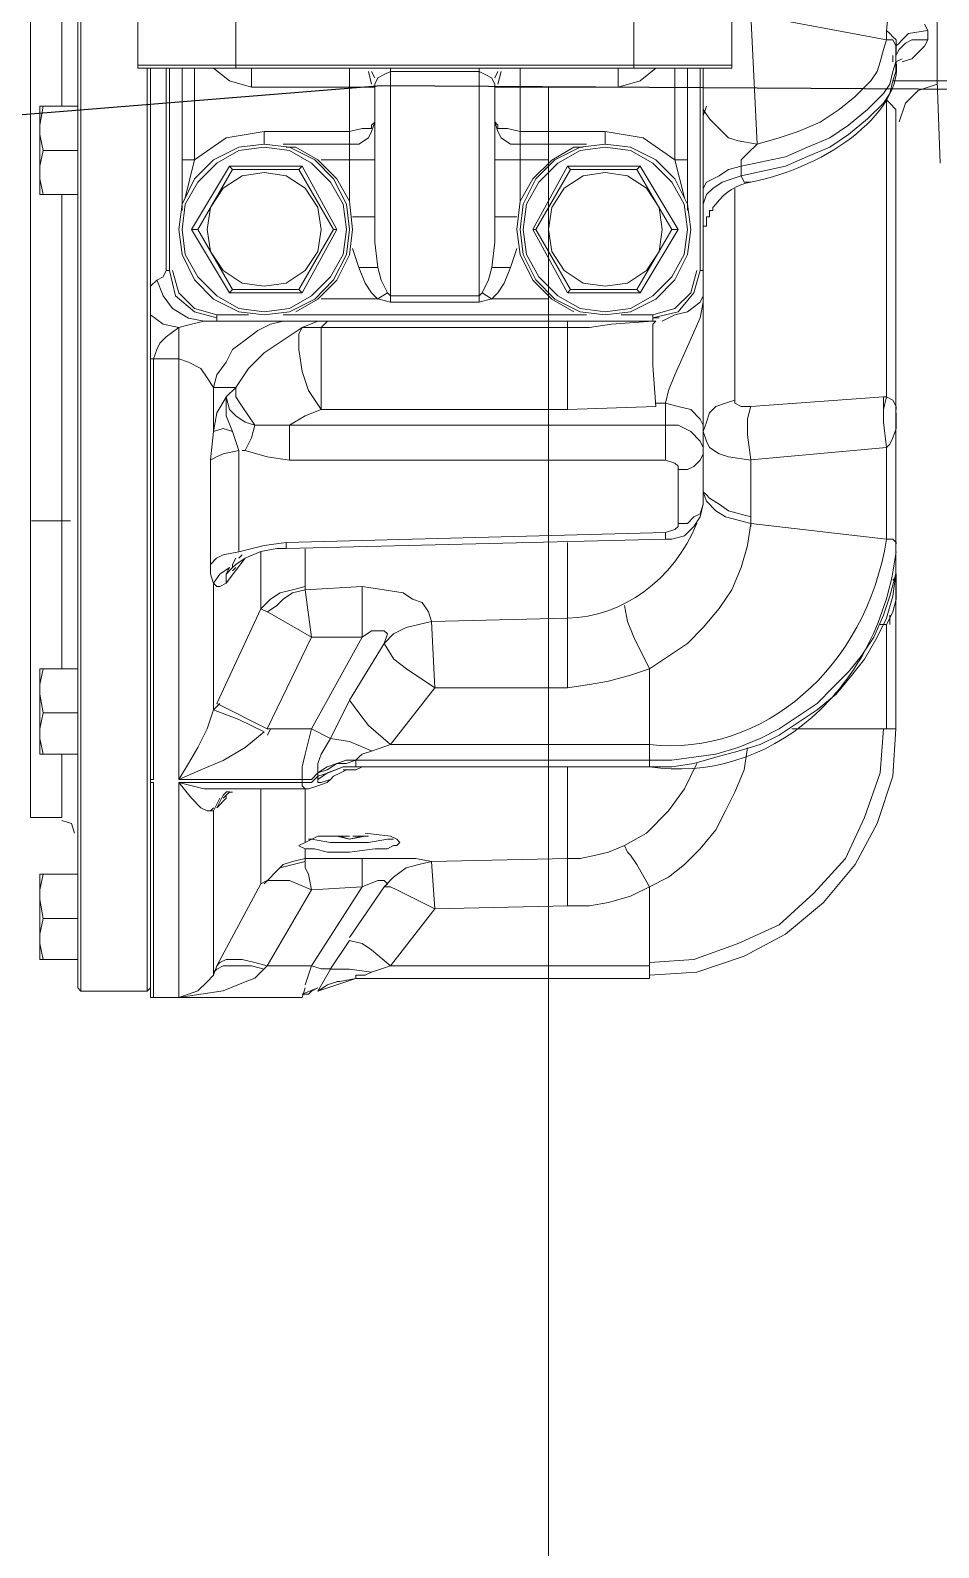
# Model space of a CAD drawing. Header units: inches. Extents: x 16065 to 240872, y 14603 to 37076.
# Drawn here: x 30734.6 to 30935.4, y 18666.2 to 19001.5 of the extents above; entities that cross this region are included whole.
import ezdxf

# ---------------------------------------------------------------- set-up
doc = ezdxf.new("R2010")
doc.units = ezdxf.units.IN
doc.header["$MEASUREMENT"] = 0
doc.linetypes.add('HIDDEN2', pattern=[0.1875, 0.125, -0.0625])
doc.layers.add('1', color=3, linetype='Continuous')
doc.layers.add('Dim', color=6, linetype='Continuous', lineweight=13)
doc.layers.add('hatch', color=8, linetype='Continuous', lineweight=9)
doc.styles.get("Standard").update_dxf_attribs({"font": 'arial.ttf'})
doc.dimstyles.get("Standard").update_dxf_attribs({"dimtxt": 0.18, "dimasz": 0.18, "dimexe": 0.18, "dimexo": 0.0625, "dimgap": 0.09, "dimtad": 0, "dimtih": 1, "dimtoh": 1, "dimdec": 4, "dimzin": 0, "dimdsep": 46, "dimtxsty": 'Standard', "dimcen": 0.09, "dimadec": 0, "dimazin": 0, "dimtfac": 1, "dimtdec": 4, "dimtofl": 0, "dimtmove": 0, "dimatfit": 3, "dimfxl": 1, "dimtolj": 1, "dimtzin": 0, "dimarcsym": 0})

# ---------------------------------------------------------------- blocks, each defined once
blk = doc.blocks.new('5')
at = {"layer": '1', "lineweight": 9}
for p, q in [((225.25002, -21.70471), (225.25002, -22.34858)), ((225.25064, -21.70342), (225.25064, -22.29969)), ((225.24049, -22.31434), (225.24049, -21.77517)), ((225.24684, -22.17142), (225.24684, -22.03488)), ((225.42276, -22.07047), (225.42276, -22.16637)), ((225.28177, -22.16318), (225.28177, -22.14859)), ((225.36179, -22.16318), (225.36179, -22.14859)), ((225.41259, -22.1562), (225.41324, -22.14983)), ((225.26208, -22.15175), (225.26208, -22.16317)), ((225.38148, -22.16317), (225.38148, -22.15175)), ((225.41259, -22.1581), (225.3853, -22.15302)), ((225.38657, -22.17907), (225.3853, -22.15302)), ((225.41259, -22.1562), (225.41259, -22.1581)), ((225.41324, -22.15683), (225.41259, -22.1562)), ((225.41386, -22.15748), (225.41324, -22.15683)), ((225.41451, -22.15809), (225.41386, -22.15748)), ((225.41577, -22.1581), (225.41704, -22.15682)), ((225.41704, -22.15682), (225.42086, -22.15621)), ((225.42022, -22.15494), (225.42087, -22.1562)), ((225.42087, -22.1562), (225.42087, -22.1581)), ((225.41133, -22.16254), (225.41197, -22.16001)), ((225.41197, -22.16001), (225.4126, -22.15809)), ((225.41259, -22.1581), (225.41386, -22.1581)), ((225.41386, -22.1581), (225.41451, -22.15937)), ((225.4145, -22.15937), (225.41514, -22.15874)), ((225.4145, -22.16255), (225.4145, -22.15937)), ((225.4145, -22.16), (225.4145, -22.16)), ((225.41514, -22.16001), (225.4145, -22.16127)), ((225.41451, -22.15936), (225.41451, -22.15809)), ((225.41451, -22.15937), (225.41451, -22.16065)), ((225.41514, -22.15874), (225.41577, -22.1581)), ((225.4164, -22.15874), (225.41514, -22.16001)), ((225.41767, -22.15811), (225.4164, -22.15874)), ((225.42086, -22.15811), (225.41767, -22.15811)), ((225.42022, -22.15936), (225.41895, -22.16065)), ((225.42087, -22.1581), (225.42022, -22.15936)), ((225.26208, -22.16317), (225.38148, -22.16317)), ((225.26208, -22.16381), (225.26208, -22.16318)), ((225.26208, -22.16318), (225.26208, -22.16381)), ((225.28177, -22.16381), (225.28177, -22.16318)), ((225.36179, -22.16381), (225.36179, -22.16318)), ((225.38148, -22.16318), (225.38148, -22.16381)), ((225.4107, -22.16446), (225.41133, -22.16254)), ((225.41386, -22.16255), (225.41386, -22.16126)), ((225.41449, -22.16255), (225.41387, -22.16445)), ((225.41449, -22.16445), (225.41449, -22.16256)), ((225.4145, -22.16127), (225.4145, -22.16064)), ((225.41577, -22.16192), (225.4145, -22.16255)), ((225.41768, -22.16191), (225.41576, -22.16255)), ((225.41895, -22.16065), (225.41768, -22.16191)), ((225.38148, -22.16381), (225.26208, -22.16381)), ((225.26399, -22.16381), (225.26399, -22.34666)), ((225.26463, -22.16381), (225.26463, -22.3505)), ((225.26781, -22.16381), (225.26781, -22.20446)), ((225.26844, -22.16381), (225.26844, -22.20446)), ((225.27098, -22.16381), (225.27098, -22.1924)), ((225.27351, -22.16381), (225.27351, -22.18224)), ((225.27733, -22.16381), (225.2805, -22.16636)), ((225.2805, -22.16636), (225.28494, -22.16763)), ((225.28494, -22.16381), (225.28494, -22.16763)), ((225.30463, -22.16381), (225.30463, -22.18224)), ((225.30908, -22.167), (225.30845, -22.16445)), ((225.30971, -22.16572), (225.30908, -22.16445)), ((225.31036, -22.16572), (225.30972, -22.167)), ((225.31161, -22.16506), (225.31036, -22.16572)), ((225.31289, -22.16445), (225.31161, -22.16506)), ((225.33068, -22.16445), (225.31288, -22.16445)), ((225.31289, -22.16382), (225.31289, -22.20954)), ((225.33068, -22.2108), (225.33068, -22.16381)), ((225.33069, -22.16445), (225.33194, -22.16507)), ((225.33194, -22.16507), (225.33321, -22.16572)), ((225.33321, -22.16572), (225.33384, -22.167)), ((225.33448, -22.16445), (225.33383, -22.16572)), ((225.33512, -22.16445), (225.33447, -22.167)), ((225.33893, -22.18224), (225.33893, -22.16382)), ((225.35862, -22.16381), (225.35862, -22.16763)), ((225.36306, -22.16637), (225.35862, -22.16763)), ((225.36625, -22.16382), (225.36306, -22.16637)), ((225.37005, -22.16381), (225.37005, -22.18224)), ((225.37258, -22.1924), (225.37258, -22.16381)), ((225.37514, -22.20446), (225.37514, -22.16382)), ((225.37576, -22.16381), (225.37576, -22.25142)), ((225.40624, -22.16954), (225.40943, -22.16636)), ((225.40943, -22.16636), (225.4107, -22.16446)), ((225.41387, -22.16445), (225.41324, -22.167)), ((225.41324, -22.16888), (225.41387, -22.16637)), ((225.42276, -22.16637), (225.41386, -22.16637)), ((225.41387, -22.16637), (225.41449, -22.16445)), ((225.45897, -22.16637), (225.42276, -22.16637)), ((225.42276, -22.16637), (225.4234, -22.18287)), ((225.28494, -22.16763), (225.30971, -22.16763)), ((225.30971, -22.19367), (225.30971, -22.16701)), ((225.35862, -22.16763), (225.33383, -22.16763)), ((225.33384, -22.167), (225.33384, -22.19367)), ((225.40307, -22.17207), (225.40624, -22.16954)), ((225.41197, -22.1689), (225.40878, -22.17208)), ((225.41324, -22.167), (225.41197, -22.1689)), ((225.41197, -22.1708), (225.41324, -22.16888)), ((225.41895, -22.16825), (225.4164, -22.1708)), ((225.42276, -22.167), (225.41895, -22.16825)), ((225.24239, -22.17141), (225.24239, -22.18921)), ((225.24239, -22.17525), (225.24304, -22.17141)), ((225.25002, -22.17142), (225.24239, -22.17142)), ((225.37576, -22.17018), (225.37576, -22.17207)), ((225.37576, -22.17335), (225.3764, -22.17143)), ((225.37576, -22.17207), (225.37703, -22.17397)), ((225.39926, -22.17462), (225.40307, -22.17207)), ((225.40878, -22.17208), (225.40498, -22.17524)), ((225.40878, -22.17398), (225.41197, -22.1708)), ((225.41325, -22.1708), (225.41258, -22.17018)), ((225.41259, -22.22986), (225.41259, -22.17016)), ((225.4145, -22.17208), (225.41325, -22.1708)), ((225.4145, -22.17335), (225.4145, -22.17208)), ((225.4164, -22.1708), (225.41515, -22.17461)), ((225.30909, -22.17525), (225.30971, -22.17462)), ((225.30971, -22.17462), (225.30909, -22.1765)), ((225.30909, -22.1759), (225.30909, -22.17525)), ((225.33447, -22.17524), (225.33385, -22.17461)), ((225.33385, -22.17461), (225.33447, -22.17651)), ((225.33447, -22.17589), (225.33447, -22.17524)), ((225.37703, -22.17397), (225.3783, -22.17526)), ((225.3783, -22.17526), (225.37957, -22.1765)), ((225.39482, -22.1765), (225.39926, -22.17462)), ((225.40498, -22.17524), (225.40117, -22.17779)), ((225.40498, -22.17714), (225.40878, -22.17398)), ((225.4145, -22.17461), (225.4145, -22.17335)), ((225.4145, -22.17461), (225.4145, -22.29654)), ((225.24304, -22.18034), (225.24239, -22.17714)), ((225.27351, -22.18224), (225.27987, -22.17779)), ((225.27987, -22.17779), (225.2875, -22.17651)), ((225.30463, -22.17651), (225.28749, -22.17651)), ((225.2875, -22.17651), (225.2875, -22.17908)), ((225.30463, -22.1765), (225.30717, -22.1759)), ((225.30846, -22.17778), (225.30654, -22.17907)), ((225.30717, -22.1759), (225.30909, -22.1759)), ((225.30909, -22.1765), (225.30846, -22.17778)), ((225.33639, -22.17589), (225.33447, -22.17589)), ((225.33447, -22.17651), (225.33512, -22.17779)), ((225.33512, -22.17779), (225.33702, -22.17908)), ((225.33893, -22.17651), (225.33639, -22.17589)), ((225.33893, -22.17651), (225.35607, -22.17651)), ((225.3637, -22.17779), (225.35607, -22.1765)), ((225.35607, -22.17651), (225.35607, -22.17908)), ((225.37005, -22.18224), (225.3637, -22.17779)), ((225.37957, -22.1765), (225.38084, -22.17779)), ((225.38084, -22.17779), (225.38274, -22.17842)), ((225.38274, -22.17842), (225.38656, -22.17907)), ((225.38656, -22.17907), (225.391, -22.17778)), ((225.391, -22.17778), (225.39482, -22.1765)), ((225.40117, -22.17779), (225.39673, -22.17969)), ((225.40117, -22.1797), (225.40498, -22.17714)), ((225.24239, -22.1835), (225.24304, -22.18034)), ((225.25002, -22.18033), (225.24304, -22.18033)), ((225.28241, -22.1797), (225.27733, -22.18223)), ((225.28241, -22.18033), (225.27795, -22.18286)), ((225.2875, -22.17907), (225.28241, -22.1797)), ((225.2875, -22.1797), (225.28241, -22.18033)), ((225.29258, -22.1797), (225.2875, -22.17907)), ((225.29258, -22.18033), (225.2875, -22.1797)), ((225.30463, -22.17907), (225.29129, -22.17907)), ((225.29383, -22.1797), (225.29193, -22.1797)), ((225.29765, -22.18223), (225.29258, -22.1797)), ((225.29702, -22.18286), (225.29258, -22.18033)), ((225.29827, -22.18224), (225.29383, -22.17969)), ((225.30654, -22.17907), (225.30463, -22.17907)), ((225.33702, -22.17908), (225.33893, -22.17908)), ((225.35228, -22.17907), (225.33893, -22.17907)), ((225.34973, -22.1797), (225.34529, -22.18225)), ((225.351, -22.1797), (225.34592, -22.18223)), ((225.351, -22.18033), (225.34655, -22.18286)), ((225.35162, -22.1797), (225.34972, -22.1797)), ((225.35607, -22.17907), (225.351, -22.1797)), ((225.35607, -22.1797), (225.351, -22.18033)), ((225.36116, -22.1797), (225.35607, -22.17907)), ((225.36116, -22.18033), (225.35607, -22.1797)), ((225.36624, -22.18223), (225.36116, -22.1797)), ((225.36562, -22.18286), (225.36116, -22.18033)), ((225.38339, -22.18223), (225.38465, -22.18094)), ((225.39229, -22.18159), (225.38339, -22.1835)), ((225.38465, -22.18094), (225.38656, -22.17907)), ((225.39673, -22.17969), (225.39229, -22.18159)), ((225.39229, -22.18351), (225.39673, -22.18157)), ((225.39673, -22.18157), (225.40117, -22.1797)), ((225.27351, -22.18224), (225.27098, -22.18224)), ((225.27351, -22.18224), (225.27159, -22.18987)), ((225.2805, -22.1835), (225.27288, -22.19619)), ((225.27733, -22.18223), (225.27351, -22.18604)), ((225.27415, -22.19619), (225.28114, -22.18414)), ((225.27795, -22.18286), (225.27416, -22.18667)), ((225.28749, -22.1835), (225.2805, -22.1835)), ((225.2805, -22.1835), (225.28114, -22.18414)), ((225.28114, -22.18414), (225.29448, -22.18414)), ((225.2875, -22.18477), (225.28306, -22.1854)), ((225.2875, -22.1835), (225.29511, -22.1835)), ((225.29194, -22.1854), (225.2875, -22.18477)), ((225.29511, -22.1835), (225.29448, -22.18414)), ((225.29449, -22.18414), (225.30145, -22.1962)), ((225.29511, -22.1835), (225.30209, -22.19619)), ((225.30084, -22.18667), (225.29702, -22.18286)), ((225.30146, -22.18604), (225.29765, -22.18223)), ((225.30208, -22.18604), (225.29827, -22.18224)), ((225.30462, -22.18224), (225.29893, -22.18224)), ((225.30971, -22.18224), (225.30462, -22.18224)), ((225.30463, -22.18224), (225.30463, -22.19048)), ((225.33893, -22.18224), (225.33385, -22.18224)), ((225.34465, -22.18224), (225.33893, -22.18224)), ((225.33893, -22.19048), (225.33893, -22.18224)), ((225.34529, -22.18225), (225.34147, -22.18604)), ((225.34845, -22.1835), (225.34147, -22.19619)), ((225.34592, -22.18223), (225.3421, -22.18604)), ((225.34211, -22.19619), (225.34909, -22.18414)), ((225.34655, -22.18286), (225.34273, -22.18667)), ((225.35606, -22.1835), (225.34845, -22.1835)), ((225.34846, -22.1835), (225.34909, -22.18414)), ((225.34909, -22.18414), (225.36243, -22.18414)), ((225.35607, -22.18477), (225.35161, -22.1854)), ((225.35607, -22.1835), (225.36305, -22.1835)), ((225.36051, -22.1854), (225.35607, -22.18477)), ((225.36306, -22.1835), (225.36242, -22.18414)), ((225.36242, -22.18414), (225.36941, -22.1962)), ((225.36305, -22.1835), (225.37068, -22.19619)), ((225.36941, -22.18667), (225.36562, -22.18286)), ((225.37006, -22.18604), (225.36624, -22.18223)), ((225.37196, -22.18987), (225.37004, -22.18224)), ((225.37005, -22.18224), (225.37258, -22.18224)), ((225.37893, -22.18541), (225.38084, -22.18415)), ((225.38084, -22.18415), (225.38339, -22.18349)), ((225.38339, -22.18349), (225.38339, -22.18223)), ((225.38339, -22.1835), (225.38339, -22.1854)), ((225.38339, -22.18541), (225.39229, -22.18351)), ((225.24304, -22.18921), (225.2424, -22.18604)), ((225.27351, -22.18604), (225.27099, -22.1911)), ((225.27416, -22.18667), (225.27159, -22.19112)), ((225.27924, -22.18793), (225.2767, -22.19177)), ((225.28306, -22.1854), (225.27924, -22.18793)), ((225.29573, -22.18793), (225.29194, -22.1854)), ((225.29828, -22.19177), (225.29573, -22.18793)), ((225.30336, -22.19112), (225.30084, -22.18667)), ((225.30401, -22.1911), (225.30146, -22.18604)), ((225.30463, -22.19049), (225.30208, -22.18604)), ((225.34147, -22.18604), (225.33893, -22.19049)), ((225.3421, -22.18604), (225.33956, -22.1911)), ((225.34273, -22.18667), (225.34019, -22.19112)), ((225.34782, -22.18793), (225.34529, -22.19177)), ((225.35161, -22.1854), (225.34782, -22.18793)), ((225.36433, -22.18793), (225.36051, -22.1854)), ((225.36687, -22.19177), (225.36433, -22.18793)), ((225.37195, -22.19112), (225.36941, -22.18667)), ((225.37258, -22.1911), (225.37006, -22.18604)), ((225.37576, -22.18794), (225.3764, -22.18668)), ((225.37576, -22.18921), (225.37576, -22.18794)), ((225.3764, -22.18668), (225.37893, -22.18541)), ((225.3764, -22.18921), (225.37767, -22.18795)), ((225.37767, -22.18795), (225.37957, -22.18668)), ((225.37957, -22.18668), (225.38339, -22.1854)), ((225.38212, -22.18794), (225.38212, -22.23048)), ((225.38401, -22.18667), (225.38339, -22.18541)), ((225.3853, -22.18667), (225.38401, -22.18667)), ((225.3853, -22.18667), (225.3853, -22.18667)), ((225.24239, -22.18921), (225.25002, -22.18921)), ((225.24684, -22.28448), (225.24684, -22.1892)), ((225.30527, -22.1962), (225.30463, -22.19049)), ((225.33893, -22.19049), (225.33829, -22.1962)), ((225.37576, -22.19111), (225.3764, -22.18921)), ((225.27099, -22.1911), (225.27034, -22.19618)), ((225.27159, -22.19112), (225.27099, -22.1962)), ((225.2767, -22.19177), (225.27605, -22.1962)), ((225.29892, -22.1962), (225.29828, -22.19177)), ((225.30401, -22.1962), (225.30336, -22.19112)), ((225.30463, -22.19618), (225.30401, -22.1911)), ((225.30527, -22.19367), (225.30971, -22.19367)), ((225.30971, -22.19873), (225.30971, -22.19367)), ((225.33828, -22.19367), (225.33384, -22.19367)), ((225.33384, -22.19874), (225.33384, -22.19368)), ((225.33956, -22.1911), (225.33893, -22.19618)), ((225.34019, -22.19112), (225.33956, -22.1962)), ((225.34529, -22.19177), (225.34465, -22.1962)), ((225.36751, -22.1962), (225.36687, -22.19177)), ((225.37258, -22.1962), (225.37195, -22.19112)), ((225.37323, -22.19618), (225.37258, -22.1911)), ((225.3764, -22.19429), (225.3764, -22.19368)), ((225.3764, -22.19368), (225.37703, -22.19368)), ((225.37703, -22.19302), (225.37703, -22.19239)), ((225.37703, -22.19239), (225.37766, -22.19239)), ((225.37703, -22.19367), (225.37703, -22.19302)), ((225.37766, -22.19178), (225.37829, -22.1911)), ((225.37766, -22.19239), (225.37766, -22.19178)), ((225.27034, -22.19618), (225.27099, -22.20126)), ((225.27099, -22.1962), (225.27159, -22.20126)), ((225.2805, -22.20892), (225.27287, -22.19619)), ((225.27288, -22.19619), (225.27415, -22.19619)), ((225.28114, -22.20827), (225.27416, -22.19619)), ((225.27605, -22.1962), (225.2767, -22.20064)), ((225.30146, -22.19619), (225.29449, -22.20827)), ((225.30209, -22.19619), (225.29511, -22.20893)), ((225.29828, -22.20064), (225.29892, -22.1962)), ((225.30209, -22.19619), (225.30146, -22.19619)), ((225.30336, -22.20126), (225.30401, -22.1962)), ((225.30401, -22.20126), (225.30463, -22.19618)), ((225.30463, -22.20128), (225.30527, -22.1962)), ((225.33829, -22.1962), (225.33893, -22.20126)), ((225.33893, -22.19618), (225.33956, -22.20126)), ((225.33956, -22.1962), (225.34019, -22.20126)), ((225.34147, -22.19619), (225.34212, -22.19619)), ((225.34846, -22.20892), (225.34148, -22.19619)), ((225.34909, -22.20827), (225.34211, -22.19619)), ((225.34465, -22.1962), (225.34529, -22.20064)), ((225.36942, -22.19619), (225.36243, -22.20827)), ((225.37068, -22.19619), (225.36305, -22.20893)), ((225.36687, -22.20064), (225.36751, -22.1962)), ((225.37069, -22.19619), (225.36942, -22.19619)), ((225.37195, -22.20126), (225.37258, -22.1962)), ((225.37258, -22.20126), (225.37323, -22.19618)), ((225.37576, -22.19619), (225.37576, -22.19556)), ((225.37576, -22.19556), (225.3764, -22.19556)), ((225.37576, -22.19682), (225.37576, -22.19619)), ((225.37576, -22.19682), (225.37576, -22.19682)), ((225.3764, -22.19495), (225.3764, -22.19429)), ((225.3764, -22.19556), (225.3764, -22.19495)), ((225.30527, -22.20002), (225.30654, -22.20383)), ((225.31035, -22.20383), (225.30971, -22.19873)), ((225.33323, -22.20384), (225.33384, -22.19874)), ((225.33828, -22.20001), (225.33703, -22.20383)), ((225.27099, -22.20126), (225.27351, -22.20634)), ((225.27159, -22.20126), (225.27416, -22.20573)), ((225.2767, -22.20064), (225.27924, -22.20446)), ((225.29573, -22.20446), (225.29828, -22.20064)), ((225.30084, -22.20573), (225.30336, -22.20126)), ((225.30146, -22.20634), (225.30401, -22.20126)), ((225.30208, -22.20636), (225.30463, -22.20128)), ((225.33893, -22.20126), (225.34147, -22.20636)), ((225.33956, -22.20126), (225.3421, -22.20634)), ((225.34019, -22.20126), (225.34273, -22.20573)), ((225.34529, -22.20064), (225.34782, -22.20446)), ((225.36433, -22.20446), (225.36687, -22.20064)), ((225.36941, -22.20573), (225.37195, -22.20126)), ((225.37006, -22.20634), (225.37258, -22.20126)), ((225.26716, -22.20573), (225.26589, -22.20636)), ((225.26781, -22.20446), (225.26716, -22.20573)), ((225.26844, -22.20446), (225.26781, -22.20446)), ((225.26969, -22.20954), (225.26844, -22.20446)), ((225.26907, -22.20446), (225.27034, -22.20891)), ((225.27416, -22.20573), (225.27795, -22.20954)), ((225.27924, -22.20446), (225.28306, -22.20699)), ((225.29194, -22.20699), (225.29573, -22.20446)), ((225.29702, -22.20954), (225.30084, -22.20573)), ((225.30654, -22.20383), (225.31036, -22.20383)), ((225.30654, -22.20383), (225.30781, -22.20697)), ((225.31098, -22.20636), (225.31035, -22.20383)), ((225.33257, -22.20635), (225.33323, -22.20384)), ((225.33703, -22.20383), (225.33321, -22.20383)), ((225.33703, -22.20383), (225.33574, -22.20699)), ((225.34273, -22.20573), (225.34655, -22.20954)), ((225.34782, -22.20446), (225.35161, -22.20699)), ((225.36051, -22.20699), (225.36433, -22.20446)), ((225.36562, -22.20954), (225.36941, -22.20573)), ((225.37449, -22.20447), (225.37324, -22.20892)), ((225.37385, -22.20891), (225.37514, -22.20446)), ((225.37576, -22.20446), (225.37513, -22.20446)), ((225.26589, -22.20636), (225.26462, -22.2076)), ((225.26716, -22.20955), (225.2659, -22.20635)), ((225.27034, -22.20891), (225.27351, -22.21207)), ((225.27351, -22.20634), (225.27733, -22.21018)), ((225.2875, -22.20892), (225.28049, -22.20892)), ((225.28114, -22.20827), (225.2805, -22.20892)), ((225.29449, -22.20827), (225.28115, -22.20827)), ((225.28306, -22.20699), (225.2875, -22.2076)), ((225.2875, -22.2076), (225.29194, -22.20699)), ((225.29511, -22.20893), (225.2875, -22.20893)), ((225.29511, -22.20892), (225.29448, -22.20827)), ((225.29765, -22.21018), (225.30146, -22.20634)), ((225.29827, -22.21018), (225.30208, -22.20636)), ((225.30781, -22.20697), (225.30909, -22.20891)), ((225.30909, -22.20891), (225.31036, -22.21018)), ((225.31227, -22.20891), (225.31036, -22.21017)), ((225.31227, -22.20891), (225.31098, -22.20636)), ((225.31226, -22.20892), (225.31289, -22.20955)), ((225.33068, -22.20954), (225.33131, -22.20891)), ((225.33322, -22.21017), (225.3313, -22.20891)), ((225.33131, -22.20892), (225.33257, -22.20635)), ((225.33447, -22.20891), (225.33322, -22.21018)), ((225.33574, -22.20699), (225.33447, -22.20891)), ((225.34147, -22.20636), (225.34529, -22.21018)), ((225.3421, -22.20634), (225.34592, -22.21018)), ((225.34909, -22.20827), (225.34846, -22.20892)), ((225.35607, -22.20892), (225.34846, -22.20892)), ((225.36242, -22.20827), (225.34908, -22.20827)), ((225.35161, -22.20699), (225.35607, -22.2076)), ((225.35607, -22.2076), (225.36051, -22.20699)), ((225.36305, -22.20893), (225.35607, -22.20893)), ((225.36306, -22.20892), (225.36242, -22.20827)), ((225.36624, -22.21018), (225.37006, -22.20634)), ((225.37324, -22.20892), (225.37005, -22.21206)), ((225.37069, -22.21275), (225.37385, -22.20891)), ((225.37576, -22.20827), (225.37576, -22.20956)), ((225.37576, -22.20828), (225.37576, -22.21081)), ((225.26907, -22.21206), (225.26716, -22.20955)), ((225.27226, -22.214), (225.26907, -22.21206)), ((225.27351, -22.21274), (225.26969, -22.20954)), ((225.27351, -22.21207), (225.27795, -22.21336)), ((225.27733, -22.21018), (225.28241, -22.21275)), ((225.27795, -22.20954), (225.28241, -22.21207)), ((225.28241, -22.21207), (225.2875, -22.21275)), ((225.2875, -22.21275), (225.29258, -22.21207)), ((225.29258, -22.21207), (225.29702, -22.20954)), ((225.29258, -22.21275), (225.29765, -22.21018)), ((225.29383, -22.21275), (225.29827, -22.21018)), ((225.31036, -22.21017), (225.29892, -22.21017)), ((225.31036, -22.21017), (225.31288, -22.21081)), ((225.31289, -22.20954), (225.31289, -22.2108)), ((225.31289, -22.20954), (225.33069, -22.20954)), ((225.31289, -22.2108), (225.33069, -22.2108)), ((225.33322, -22.21017), (225.33068, -22.2108)), ((225.34465, -22.21017), (225.33322, -22.21017)), ((225.34529, -22.21018), (225.34973, -22.21275)), ((225.34592, -22.21018), (225.351, -22.21275)), ((225.34655, -22.20954), (225.351, -22.21207)), ((225.351, -22.21207), (225.35607, -22.21275)), ((225.35607, -22.21275), (225.36116, -22.21207)), ((225.36116, -22.21207), (225.36562, -22.20954)), ((225.36116, -22.21275), (225.36624, -22.21018)), ((225.37005, -22.21206), (225.36561, -22.21336)), ((225.37513, -22.2108), (225.37259, -22.21274)), ((225.37576, -22.20956), (225.37513, -22.2108)), ((225.37576, -22.21081), (225.37513, -22.21399)), ((225.26462, -22.21337), (225.26716, -22.21526)), ((225.26716, -22.21526), (225.27035, -22.21588)), ((225.27287, -22.21526), (225.27035, -22.21588)), ((225.27541, -22.21463), (225.27226, -22.214)), ((225.27541, -22.21463), (225.27287, -22.21526)), ((225.27795, -22.21399), (225.27351, -22.21274)), ((225.36561, -22.21463), (225.27541, -22.21463)), ((225.28431, -22.21336), (225.27795, -22.21336)), ((225.27795, -22.21463), (225.27795, -22.21337)), ((225.28241, -22.21275), (225.2875, -22.21336)), ((225.28876, -22.21526), (225.28621, -22.21651)), ((225.2875, -22.21336), (225.29258, -22.21275)), ((225.29128, -22.21463), (225.28876, -22.21526)), ((225.35228, -22.21336), (225.29128, -22.21336)), ((225.29449, -22.21463), (225.29128, -22.21463)), ((225.29193, -22.21336), (225.35161, -22.21336)), ((225.29258, -22.21336), (225.29449, -22.21336)), ((225.2951, -22.21588), (225.29827, -22.21463)), ((225.29827, -22.21463), (225.30146, -22.21463)), ((225.30019, -22.21463), (225.29892, -22.21588)), ((225.30146, -22.21463), (225.30019, -22.21463)), ((225.34846, -22.21588), (225.34846, -22.21463)), ((225.34909, -22.21336), (225.35101, -22.21336)), ((225.351, -22.21275), (225.35607, -22.21336)), ((225.35734, -22.21526), (225.35289, -22.21588)), ((225.35607, -22.21336), (225.36116, -22.21275)), ((225.36561, -22.21463), (225.35734, -22.21526)), ((225.36561, -22.21336), (225.35925, -22.21336)), ((225.36561, -22.21399), (225.37069, -22.21275)), ((225.36561, -22.21337), (225.36561, -22.21463)), ((225.36688, -22.21399), (225.36561, -22.21399)), ((225.36561, -22.21526), (225.36624, -22.21463)), ((225.36624, -22.21463), (225.36561, -22.21463)), ((225.36561, -22.22353), (225.36561, -22.21526)), ((225.36624, -22.21463), (225.36624, -22.21463)), ((225.37005, -22.21337), (225.3675, -22.21464)), ((225.37259, -22.21274), (225.37005, -22.21337)), ((225.37513, -22.21399), (225.37259, -22.21971)), ((225.2678, -22.21777), (225.26653, -22.21906)), ((225.27035, -22.21588), (225.2678, -22.21777)), ((225.27035, -22.21588), (225.27035, -22.30669)), ((225.28369, -22.21845), (225.28115, -22.22034)), ((225.28621, -22.21651), (225.28369, -22.21845)), ((225.29128, -22.21845), (225.2875, -22.22096)), ((225.29511, -22.21588), (225.29128, -22.21845)), ((225.29448, -22.21714), (225.29511, -22.21588)), ((225.29448, -22.21777), (225.29448, -22.21714)), ((225.29448, -22.22032), (225.29448, -22.21777)), ((225.29702, -22.21588), (225.2951, -22.21588)), ((225.29892, -22.21588), (225.29702, -22.21588)), ((225.29892, -22.21588), (225.29892, -22.2324)), ((225.34845, -22.21588), (225.29892, -22.21588)), ((225.35289, -22.21588), (225.34845, -22.21588)), ((225.34846, -22.2324), (225.34846, -22.21588)), ((225.2659, -22.22034), (225.26526, -22.2222)), ((225.26653, -22.21906), (225.2659, -22.22034)), ((225.28115, -22.22034), (225.27988, -22.22285)), ((225.2875, -22.22096), (225.28431, -22.22414)), ((225.29511, -22.22477), (225.29448, -22.22032)), ((225.37259, -22.21971), (225.37005, -22.2254)), ((225.26526, -22.22221), (225.26462, -22.22221)), ((225.27035, -22.22221), (225.26526, -22.22221)), ((225.26526, -22.22221), (225.26526, -22.22221)), ((225.26526, -22.3067), (225.26526, -22.22221)), ((225.27226, -22.22285), (225.27035, -22.22222)), ((225.27479, -22.22413), (225.27226, -22.22285)), ((225.27606, -22.22603), (225.27479, -22.22413)), ((225.27988, -22.22285), (225.27796, -22.2254)), ((225.28431, -22.22414), (225.28177, -22.22798)), ((225.36624, -22.23175), (225.36561, -22.22353)), ((225.27733, -22.22797), (225.27606, -22.22603)), ((225.27796, -22.2254), (225.27733, -22.22798)), ((225.29638, -22.22859), (225.29511, -22.22477)), ((225.37005, -22.2254), (225.36879, -22.22858)), ((225.28178, -22.22797), (225.27732, -22.22797)), ((225.27733, -22.23682), (225.27733, -22.22797)), ((225.27987, -22.22987), (225.27796, -22.23303)), ((225.27986, -22.23365), (225.27986, -22.22986)), ((225.27986, -22.22986), (225.28049, -22.23239)), ((225.27987, -22.22986), (225.28178, -22.22797)), ((225.28178, -22.22986), (225.28178, -22.22796)), ((225.28305, -22.23174), (225.28178, -22.22986)), ((225.29892, -22.2324), (225.29638, -22.22859)), ((225.36879, -22.22858), (225.36815, -22.23111)), ((225.37514, -22.22923), (225.37514, -22.22923)), ((225.38022, -22.23111), (225.38211, -22.23048)), ((225.38212, -22.23048), (225.38212, -22.23111)), ((225.3853, -22.23174), (225.41198, -22.22986)), ((225.41197, -22.22986), (225.4126, -22.22986)), ((225.41259, -22.22986), (225.41197, -22.23239)), ((225.41197, -22.23239), (225.41197, -22.22986)), ((225.41386, -22.23048), (225.41259, -22.22986)), ((225.41451, -22.23174), (225.41386, -22.23048)), ((225.27796, -22.23303), (225.27733, -22.23682)), ((225.28115, -22.23682), (225.27986, -22.23365)), ((225.28049, -22.23239), (225.28178, -22.23365)), ((225.28178, -22.23365), (225.28367, -22.23492)), ((225.28432, -22.23365), (225.28305, -22.23174)), ((225.28559, -22.23555), (225.28432, -22.23365)), ((225.29574, -22.23366), (225.29257, -22.23555)), ((225.29893, -22.23239), (225.29574, -22.23366)), ((225.34846, -22.23239), (225.29893, -22.23239)), ((225.36624, -22.23174), (225.34846, -22.23239)), ((225.36624, -22.23112), (225.36816, -22.23112)), ((225.36815, -22.23111), (225.37069, -22.23174)), ((225.36815, -22.23555), (225.36815, -22.23112)), ((225.37069, -22.23174), (225.37323, -22.2324)), ((225.37323, -22.2324), (225.37513, -22.23429)), ((225.3764, -22.23493), (225.37703, -22.23303)), ((225.37703, -22.23303), (225.3783, -22.23174)), ((225.3783, -22.23174), (225.38022, -22.23111)), ((225.38212, -22.23111), (225.38339, -22.23175)), ((225.38339, -22.23175), (225.38529, -22.23175)), ((225.38465, -22.23428), (225.3853, -22.23173)), ((225.41197, -22.23239), (225.41197, -22.23492)), ((225.41197, -22.23492), (225.41197, -22.23239)), ((225.4145, -22.23303), (225.4145, -22.2324)), ((225.41451, -22.23239), (225.41451, -22.23174)), ((225.41451, -22.23304), (225.41451, -22.23618)), ((225.27923, -22.23619), (225.27733, -22.23682)), ((225.28114, -22.23682), (225.27923, -22.23619)), ((225.28367, -22.23492), (225.28559, -22.23555)), ((225.28494, -22.2381), (225.28559, -22.23555)), ((225.28559, -22.23555), (225.2894, -22.23555)), ((225.2894, -22.23555), (225.29257, -22.23555)), ((225.29257, -22.23555), (225.36816, -22.23555)), ((225.29258, -22.23555), (225.29258, -22.24252)), ((225.37069, -22.23555), (225.36815, -22.23555)), ((225.36815, -22.23555), (225.36815, -22.24252)), ((225.37323, -22.23683), (225.37069, -22.23555)), ((225.37513, -22.23429), (225.37576, -22.23554)), ((225.37576, -22.23682), (225.3764, -22.23493)), ((225.37576, -22.23554), (225.37576, -22.23682)), ((225.38465, -22.23747), (225.38465, -22.23428)), ((225.41197, -22.23492), (225.41259, -22.24)), ((225.41259, -22.24), (225.41197, -22.23492)), ((225.41451, -22.23618), (225.41386, -22.2381)), ((225.27669, -22.24252), (225.27733, -22.23681)), ((225.2824, -22.24063), (225.28115, -22.23682)), ((225.28367, -22.24063), (225.28494, -22.2381)), ((225.37513, -22.23871), (225.37323, -22.23683)), ((225.37576, -22.24001), (225.37513, -22.23871)), ((225.37576, -22.23682), (225.3764, -22.23872)), ((225.3764, -22.23872), (225.37703, -22.24001)), ((225.3853, -22.24252), (225.38465, -22.23747)), ((225.41324, -22.23936), (225.41259, -22.24001)), ((225.41386, -22.2381), (225.41324, -22.23936)), ((225.27669, -22.24253), (225.27794, -22.2419)), ((225.27669, -22.2635), (225.27669, -22.24253)), ((225.27794, -22.2419), (225.27923, -22.24126)), ((225.27923, -22.24126), (225.2824, -22.24063)), ((225.2824, -22.26095), (225.2824, -22.24063)), ((225.28305, -22.24063), (225.28368, -22.24063)), ((225.28368, -22.24063), (225.28812, -22.2419)), ((225.28812, -22.2419), (225.29258, -22.24253)), ((225.29258, -22.24253), (225.36815, -22.24253)), ((225.36815, -22.24253), (225.37004, -22.24318)), ((225.37513, -22.24253), (225.37384, -22.2438)), ((225.37576, -22.24127), (225.37513, -22.24253)), ((225.37576, -22.24126), (225.37576, -22.24001)), ((225.37703, -22.24001), (225.37893, -22.24127)), ((225.37893, -22.24127), (225.38084, -22.24188)), ((225.38084, -22.24188), (225.3853, -22.24254)), ((225.3853, -22.24252), (225.41258, -22.24002)), ((225.3853, -22.25395), (225.3853, -22.24252)), ((225.41259, -22.24001), (225.41259, -22.25842)), ((225.37004, -22.24318), (225.37069, -22.24379)), ((225.37069, -22.24379), (225.37069, -22.24445)), ((225.37259, -22.24443), (225.37069, -22.24443)), ((225.37069, -22.24444), (225.37069, -22.25525)), ((225.37384, -22.2438), (225.37259, -22.24443)), ((225.37576, -22.24761), (225.37576, -22.2489)), ((225.37576, -22.24889), (225.3764, -22.25078)), ((225.37576, -22.2489), (225.3764, -22.24955)), ((225.37513, -22.25394), (225.37576, -22.25141)), ((225.37576, -22.25142), (225.37513, -22.25334)), ((225.3764, -22.24955), (225.37703, -22.25016)), ((225.3764, -22.25078), (225.3783, -22.25272)), ((225.37703, -22.25016), (225.37893, -22.25143)), ((225.37893, -22.25143), (225.38084, -22.25271)), ((225.37384, -22.25395), (225.37259, -22.25526)), ((225.37513, -22.25334), (225.37384, -22.25395)), ((225.37386, -22.25588), (225.37513, -22.25394)), ((225.3783, -22.25272), (225.38022, -22.25395)), ((225.38022, -22.25395), (225.38274, -22.2546)), ((225.38084, -22.25271), (225.3853, -22.25395)), ((225.38274, -22.2546), (225.3853, -22.25525)), ((225.3853, -22.25589), (225.3853, -22.25395)), ((225.36815, -22.25712), (225.29194, -22.25908)), ((225.37005, -22.25651), (225.36815, -22.25712)), ((225.36815, -22.25711), (225.36815, -22.25842)), ((225.36942, -22.25842), (225.37196, -22.25778)), ((225.37069, -22.25588), (225.37005, -22.25651)), ((225.37069, -22.25525), (225.37069, -22.25588)), ((225.37259, -22.25526), (225.37069, -22.25526)), ((225.37196, -22.25778), (225.37386, -22.25588)), ((225.3853, -22.25525), (225.38465, -22.25969)), ((225.41259, -22.25842), (225.3853, -22.25526)), ((225.27923, -22.2616), (225.2824, -22.26095)), ((225.2875, -22.25969), (225.28239, -22.26096)), ((225.28368, -22.26225), (225.28685, -22.26094)), ((225.28685, -22.26094), (225.29004, -22.26033)), ((225.28685, -22.26095), (225.28685, -22.2724)), ((225.29194, -22.25908), (225.2875, -22.25969)), ((225.29004, -22.26033), (225.29194, -22.26033)), ((225.29193, -22.26033), (225.36814, -22.25841)), ((225.29193, -22.25907), (225.29193, -22.26033)), ((225.29574, -22.26795), (225.29574, -22.26034)), ((225.34846, -22.25908), (225.34846, -22.2743)), ((225.36815, -22.25842), (225.36942, -22.25842)), ((225.38465, -22.25969), (225.38338, -22.26412)), ((225.41259, -22.25842), (225.41386, -22.25842)), ((225.41386, -22.25842), (225.41451, -22.25907)), ((225.41449, -22.26541), (225.41449, -22.26094)), ((225.41449, -22.26094), (225.41449, -22.26541)), ((225.41451, -22.25907), (225.4145, -22.25968)), ((225.4145, -22.25968), (225.4145, -22.26095)), ((225.27668, -22.26541), (225.27668, -22.2635)), ((225.27669, -22.2635), (225.27794, -22.26226)), ((225.27794, -22.26226), (225.27923, -22.2616)), ((225.2805, -22.26412), (225.2786, -22.26543)), ((225.27987, -22.26543), (225.28114, -22.26412)), ((225.27987, -22.26541), (225.28049, -22.26413)), ((225.28177, -22.26224), (225.28114, -22.2635)), ((225.28114, -22.2635), (225.28114, -22.26411)), ((225.28114, -22.26412), (225.28177, -22.26351)), ((225.28114, -22.26412), (225.28114, -22.26412)), ((225.28177, -22.26412), (225.28115, -22.26477)), ((225.28176, -22.26478), (225.28368, -22.26225)), ((225.28177, -22.2635), (225.28369, -22.26224)), ((225.28305, -22.26161), (225.28241, -22.26224)), ((225.38338, -22.26412), (225.38148, -22.26859)), ((225.27733, -22.26731), (225.27668, -22.26541)), ((225.2786, -22.26543), (225.27733, -22.2673)), ((225.27987, -22.2673), (225.28176, -22.26478)), ((225.27987, -22.26731), (225.27987, -22.26541)), ((225.27987, -22.2673), (225.27987, -22.26543)), ((225.41324, -22.26986), (225.41449, -22.26541)), ((225.41386, -22.26669), (225.41451, -22.26604)), ((225.41449, -22.26541), (225.41387, -22.26986)), ((225.4145, -22.26542), (225.4145, -22.26478)), ((225.4145, -22.26478), (225.4145, -22.26478)), ((225.41451, -22.26604), (225.41451, -22.26541)), ((225.41451, -22.27049), (225.41451, -22.26543)), ((225.27732, -22.2673), (225.27795, -22.26796)), ((225.27733, -22.29271), (225.27733, -22.26731)), ((225.27795, -22.26796), (225.27859, -22.26796)), ((225.27859, -22.26796), (225.27987, -22.2673)), ((225.28876, -22.27048), (225.29068, -22.26921)), ((225.29068, -22.26921), (225.2932, -22.26858)), ((225.29128, -22.27049), (225.2932, -22.2692)), ((225.2932, -22.26858), (225.29573, -22.26795)), ((225.2932, -22.2692), (225.29574, -22.26859)), ((225.30717, -22.26795), (225.29573, -22.26858)), ((225.29574, -22.26858), (225.29574, -22.26795)), ((225.29574, -22.26859), (225.29702, -22.27812)), ((225.30717, -22.27811), (225.30717, -22.26795)), ((225.3116, -22.26858), (225.30718, -22.26795)), ((225.31543, -22.26921), (225.3116, -22.26858)), ((225.31733, -22.27048), (225.31543, -22.26921)), ((225.38148, -22.26859), (225.37894, -22.27239)), ((225.41197, -22.27368), (225.41324, -22.26986)), ((225.41387, -22.26986), (225.41259, -22.27429)), ((225.28685, -22.2724), (225.27795, -22.29146)), ((225.28685, -22.2724), (225.28876, -22.27048)), ((225.28685, -22.2724), (225.28812, -22.27303)), ((225.28813, -22.27304), (225.29003, -22.27177)), ((225.29702, -22.27812), (225.28813, -22.27304)), ((225.29003, -22.27177), (225.29128, -22.27049)), ((225.31925, -22.27113), (225.31733, -22.27048)), ((225.3205, -22.27303), (225.31925, -22.27113)), ((225.32114, -22.27495), (225.3205, -22.27303)), ((225.35989, -22.27178), (225.36051, -22.27494)), ((225.37894, -22.27239), (225.37575, -22.2762)), ((225.41324, -22.27428), (225.41386, -22.27304)), ((225.41386, -22.27304), (225.41451, -22.27049)), ((225.31352, -22.27746), (225.31606, -22.27621)), ((225.31606, -22.27621), (225.3186, -22.27556)), ((225.3186, -22.27556), (225.32114, -22.27495)), ((225.34846, -22.27429), (225.32115, -22.27494)), ((225.32115, -22.27495), (225.32178, -22.28827)), ((225.34846, -22.28826), (225.34846, -22.27429)), ((225.36051, -22.27494), (225.3618, -22.27812)), ((225.37575, -22.2762), (225.37258, -22.2794)), ((225.41007, -22.27813), (225.41197, -22.27368)), ((225.41259, -22.27429), (225.4107, -22.27813)), ((225.41133, -22.27557), (225.41259, -22.27557)), ((225.41259, -22.27557), (225.41324, -22.27428)), ((225.41259, -22.29654), (225.41259, -22.27557)), ((225.41324, -22.27367), (225.41324, -22.27557)), ((225.29701, -22.27812), (225.28812, -22.29654)), ((225.30717, -22.27812), (225.29702, -22.29654)), ((225.30717, -22.27812), (225.29702, -22.27812)), ((225.30463, -22.2908), (225.31161, -22.27939)), ((225.30908, -22.27684), (225.30717, -22.27811)), ((225.31098, -22.27684), (225.30908, -22.27684)), ((225.31161, -22.27684), (225.31098, -22.27684)), ((225.3116, -22.2794), (225.31352, -22.27746)), ((225.31227, -22.27745), (225.31161, -22.27684)), ((225.31161, -22.27939), (225.31227, -22.27745)), ((225.31353, -22.28256), (225.31161, -22.27939)), ((225.3618, -22.27812), (225.36495, -22.28449)), ((225.37258, -22.2794), (225.36879, -22.28193)), ((225.40753, -22.28192), (225.41007, -22.27813)), ((225.4107, -22.27813), (225.40815, -22.28257)), ((225.36879, -22.28193), (225.36495, -22.28449)), ((225.40498, -22.2851), (225.40753, -22.28192)), ((225.25002, -22.28448), (225.24239, -22.28448)), ((225.24239, -22.28449), (225.24239, -22.30163)), ((225.24239, -22.28763), (225.24304, -22.28449)), ((225.31607, -22.28447), (225.31353, -22.28256)), ((225.32178, -22.28827), (225.31607, -22.28447)), ((225.36496, -22.28448), (225.36115, -22.28574)), ((225.36496, -22.29969), (225.36496, -22.28447)), ((225.40181, -22.28826), (225.40498, -22.2851)), ((225.40815, -22.28257), (225.40561, -22.28574)), ((225.32179, -22.28827), (225.31289, -22.2997)), ((225.34845, -22.28827), (225.32179, -22.28827)), ((225.35289, -22.28762), (225.34845, -22.28827)), ((225.35671, -22.28699), (225.35289, -22.28762)), ((225.36115, -22.28574), (225.35671, -22.28699)), ((225.39863, -22.29145), (225.40181, -22.28826)), ((225.40561, -22.28574), (225.40244, -22.28955)), ((225.24304, -22.29334), (225.24239, -22.28954)), ((225.2786, -22.29146), (225.27733, -22.29272)), ((225.27795, -22.29146), (225.28812, -22.29654)), ((225.30083, -22.29845), (225.30463, -22.2908)), ((225.30463, -22.2908), (225.30654, -22.29333)), ((225.39481, -22.29398), (225.39863, -22.29145)), ((225.40244, -22.28955), (225.39863, -22.29271)), ((225.24239, -22.29654), (225.24304, -22.29334)), ((225.25002, -22.29333), (225.24304, -22.29333)), ((225.27606, -22.29655), (225.27733, -22.29271)), ((225.27733, -22.29271), (225.2824, -22.29463)), ((225.2824, -22.29463), (225.2875, -22.29716)), ((225.30654, -22.29333), (225.30846, -22.2959)), ((225.39102, -22.29655), (225.39481, -22.29398)), ((225.39863, -22.29271), (225.39481, -22.29526)), ((225.27416, -22.30032), (225.27606, -22.29655)), ((225.2875, -22.29716), (225.28368, -22.30032)), ((225.28812, -22.29654), (225.29701, -22.29654)), ((225.28875, -22.29654), (225.28813, -22.29781)), ((225.29573, -22.30163), (225.29702, -22.29655)), ((225.29702, -22.29654), (225.30083, -22.29846)), ((225.30846, -22.2959), (225.31288, -22.29969)), ((225.3872, -22.29845), (225.39102, -22.29655)), ((225.39481, -22.29526), (225.39102, -22.29779)), ((225.4145, -22.29654), (225.39355, -22.29654)), ((225.41134, -22.30541), (225.41197, -22.29653)), ((225.41387, -22.30604), (225.41449, -22.29653)), ((225.24304, -22.30163), (225.2424, -22.29847)), ((225.25064, -22.29969), (225.25064, -22.31751)), ((225.27226, -22.30351), (225.27416, -22.30032)), ((225.28368, -22.30032), (225.27924, -22.30287)), ((225.30084, -22.29845), (225.29892, -22.30163)), ((225.30083, -22.29846), (225.30463, -22.29907)), ((225.30463, -22.29907), (225.30908, -22.30099)), ((225.30907, -22.301), (225.31289, -22.29969)), ((225.31289, -22.29969), (225.36496, -22.29969)), ((225.36496, -22.30414), (225.36496, -22.29969)), ((225.3783, -22.30163), (225.38274, -22.30032)), ((225.38274, -22.30032), (225.3872, -22.29845)), ((225.3872, -22.29969), (225.38274, -22.301)), ((225.38466, -22.30033), (225.38401, -22.3048)), ((225.39102, -22.29779), (225.3872, -22.29969)), ((225.24239, -22.30163), (225.25002, -22.30163)), ((225.24684, -22.31433), (225.24684, -22.30162)), ((225.27035, -22.30669), (225.27226, -22.30351)), ((225.27924, -22.30287), (225.27478, -22.30479)), ((225.29511, -22.30414), (225.29573, -22.30163)), ((225.29892, -22.30163), (225.29828, -22.30351)), ((225.29828, -22.30351), (225.29828, -22.30541)), ((225.30208, -22.3035), (225.30018, -22.30415)), ((225.30018, -22.3048), (225.30208, -22.3035)), ((225.304, -22.30286), (225.30208, -22.3035)), ((225.30208, -22.3035), (225.304, -22.3035)), ((225.30591, -22.30286), (225.304, -22.30286)), ((225.304, -22.3035), (225.30591, -22.30286)), ((225.30591, -22.30414), (225.30592, -22.30285)), ((225.30591, -22.30286), (225.36497, -22.30286)), ((225.30591, -22.30286), (225.30591, -22.30286)), ((225.30592, -22.30285), (225.30655, -22.30224)), ((225.30655, -22.30224), (225.30717, -22.30163)), ((225.30717, -22.30163), (225.30907, -22.301)), ((225.36496, -22.30285), (225.36942, -22.30285)), ((225.36942, -22.30285), (225.37384, -22.30224)), ((225.37384, -22.30351), (225.36942, -22.30414)), ((225.37449, -22.3035), (225.37197, -22.30858)), ((225.37384, -22.30224), (225.3783, -22.30163)), ((225.3783, -22.30224), (225.37384, -22.30351)), ((225.38274, -22.301), (225.3783, -22.30224)), ((225.26463, -22.30669), (225.26527, -22.30669)), ((225.26463, -22.30669), (225.26463, -22.30669)), ((225.26526, -22.30669), (225.26526, -22.30604)), ((225.27478, -22.30479), (225.27034, -22.30669)), ((225.27035, -22.30669), (225.29511, -22.30669)), ((225.29511, -22.30669), (225.29511, -22.30414)), ((225.29702, -22.30669), (225.29511, -22.30669)), ((225.29511, -22.30731), (225.29511, -22.3067)), ((225.29828, -22.30541), (225.29702, -22.30669)), ((225.29828, -22.30602), (225.29702, -22.30731)), ((225.30018, -22.30415), (225.29827, -22.30541)), ((225.29827, -22.30541), (225.30018, -22.3048)), ((225.29827, -22.30669), (225.30019, -22.30541)), ((225.29827, -22.30542), (225.29827, -22.3067)), ((225.29827, -22.30603), (225.30019, -22.30542)), ((225.29827, -22.3073), (225.29827, -22.30669)), ((225.30084, -22.30669), (225.29892, -22.3073)), ((225.30018, -22.30731), (225.30083, -22.3067)), ((225.30019, -22.30541), (225.30337, -22.30414)), ((225.30019, -22.30542), (225.30336, -22.30414)), ((225.30083, -22.30669), (225.30146, -22.30604)), ((225.30083, -22.30669), (225.30083, -22.30669)), ((225.30083, -22.30669), (225.30083, -22.30669)), ((225.30146, -22.30603), (225.30271, -22.30542)), ((225.30272, -22.30542), (225.30401, -22.3048)), ((225.30337, -22.30414), (225.30591, -22.30414)), ((225.30337, -22.3048), (225.30591, -22.3048)), ((225.30401, -22.3048), (225.30592, -22.3048)), ((225.30591, -22.3048), (225.30717, -22.30414)), ((225.30591, -22.30414), (225.30591, -22.30414)), ((225.30591, -22.30414), (225.30654, -22.30414)), ((225.36496, -22.30414), (225.30592, -22.30414)), ((225.30654, -22.30414), (225.30717, -22.30414)), ((225.30717, -22.30414), (225.36496, -22.30414)), ((225.34846, -22.30414), (225.34846, -22.32256)), ((225.36942, -22.30414), (225.36496, -22.30414)), ((225.36496, -22.30414), (225.36496, -22.30414)), ((225.38401, -22.3048), (225.38211, -22.30923)), ((225.40815, -22.31432), (225.41134, -22.30541)), ((225.4107, -22.31557), (225.41387, -22.30604)), ((225.26463, -22.30731), (225.26527, -22.30731)), ((225.26526, -22.30731), (225.26526, -22.3505)), ((225.26526, -22.30731), (225.26526, -22.30731)), ((225.27035, -22.3505), (225.27035, -22.30731)), ((225.27035, -22.30731), (225.29511, -22.30731)), ((225.27541, -22.30859), (225.27035, -22.30731)), ((225.27035, -22.30731), (225.27287, -22.31047)), ((225.2805, -22.30859), (225.27541, -22.30859)), ((225.27924, -22.30987), (225.27795, -22.3124)), ((225.27924, -22.30986), (225.27986, -22.30923)), ((225.27924, -22.30986), (225.27924, -22.30986)), ((225.27987, -22.30986), (225.27924, -22.31047)), ((225.27987, -22.30922), (225.28049, -22.30922)), ((225.27987, -22.30987), (225.28049, -22.30923)), ((225.27987, -22.31048), (225.27987, -22.30987)), ((225.28049, -22.30923), (225.28114, -22.30923)), ((225.2805, -22.30859), (225.29573, -22.30859)), ((225.2805, -22.30859), (225.2805, -22.30859)), ((225.28685, -22.30859), (225.28685, -22.32764)), ((225.29511, -22.3073), (225.29511, -22.30797)), ((225.29702, -22.30731), (225.29511, -22.30731)), ((225.29511, -22.30797), (225.29574, -22.30859)), ((225.29574, -22.31937), (225.29574, -22.30858)), ((225.29574, -22.30859), (225.29638, -22.30859)), ((225.29638, -22.30859), (225.29828, -22.30797)), ((225.29892, -22.3073), (225.29827, -22.3073)), ((225.29828, -22.30797), (225.30018, -22.3073)), ((225.37197, -22.30858), (225.36878, -22.31303)), ((225.38211, -22.30923), (225.38022, -22.31304)), ((225.27287, -22.31047), (225.27479, -22.31239)), ((225.27479, -22.31239), (225.27606, -22.31302)), ((225.27669, -22.31303), (225.27733, -22.3124)), ((225.27733, -22.31303), (225.2786, -22.31048)), ((225.27795, -22.3124), (225.27987, -22.31048)), ((225.24049, -22.31433), (225.24684, -22.31433)), ((225.24684, -22.31433), (225.24049, -22.31433)), ((225.24874, -22.31556), (225.24684, -22.31495)), ((225.24938, -22.3175), (225.24874, -22.31556)), ((225.27606, -22.31302), (225.27733, -22.31302)), ((225.27733, -22.34605), (225.27733, -22.31304)), ((225.36878, -22.31303), (225.36434, -22.3175)), ((225.38022, -22.31304), (225.3783, -22.31684)), ((225.40434, -22.32257), (225.40815, -22.31432)), ((225.40626, -22.32381), (225.4107, -22.31557)), ((225.25064, -22.31751), (225.25064, -22.32764)), ((225.29828, -22.31811), (225.29574, -22.31937)), ((225.29638, -22.31873), (225.29702, -22.31873)), ((225.29702, -22.31873), (225.30084, -22.31937)), ((225.30209, -22.31811), (225.29828, -22.31811)), ((225.30083, -22.31812), (225.30146, -22.31812)), ((225.30463, -22.31812), (225.30146, -22.31812)), ((225.30146, -22.31812), (225.30208, -22.31812)), ((225.30271, -22.31812), (225.30146, -22.31812)), ((225.30208, -22.31812), (225.30463, -22.31873)), ((225.30463, -22.31873), (225.30271, -22.31812)), ((225.30462, -22.31873), (225.30718, -22.31812)), ((225.30463, -22.31873), (225.30781, -22.31812)), ((225.30845, -22.31812), (225.30528, -22.31812)), ((225.30718, -22.31812), (225.30781, -22.31812)), ((225.30781, -22.3175), (225.31288, -22.31811)), ((225.30781, -22.31812), (225.30845, -22.31812)), ((225.30781, -22.31812), (225.30846, -22.31812)), ((225.30846, -22.31937), (225.31227, -22.31874)), ((225.31227, -22.31874), (225.31351, -22.31874)), ((225.31288, -22.31811), (225.31417, -22.31874)), ((225.31417, -22.31874), (225.31479, -22.31938)), ((225.36434, -22.3175), (225.3599, -22.32001)), ((225.3783, -22.31684), (225.37513, -22.32065)), ((225.29574, -22.32065), (225.29448, -22.32002)), ((225.29449, -22.32001), (225.29574, -22.31938)), ((225.29574, -22.32065), (225.29574, -22.32256)), ((225.29764, -22.32065), (225.29575, -22.32065)), ((225.30019, -22.32129), (225.29764, -22.32065)), ((225.30463, -22.32129), (225.30019, -22.32129)), ((225.30084, -22.31937), (225.30463, -22.31937)), ((225.30971, -22.32066), (225.30462, -22.32129)), ((225.30463, -22.31937), (225.30846, -22.31937)), ((225.31227, -22.32066), (225.30971, -22.32066)), ((225.31352, -22.32001), (225.31227, -22.32066)), ((225.31417, -22.32001), (225.31352, -22.32001)), ((225.31479, -22.31937), (225.31417, -22.32001)), ((225.35417, -22.3219), (225.351, -22.32256)), ((225.35671, -22.32129), (225.35417, -22.3219)), ((225.3599, -22.32001), (225.35671, -22.32129)), ((225.35989, -22.32001), (225.36051, -22.3213)), ((225.36051, -22.3213), (225.36116, -22.32191)), ((225.36116, -22.32191), (225.36243, -22.32383)), ((225.37513, -22.32065), (225.37196, -22.32381)), ((225.29067, -22.32447), (225.2875, -22.32765)), ((225.28813, -22.32699), (225.29003, -22.32509)), ((225.29003, -22.32509), (225.29128, -22.32383)), ((225.29574, -22.32318), (225.29067, -22.32447)), ((225.29128, -22.32383), (225.2932, -22.32319)), ((225.2932, -22.32319), (225.29574, -22.32256)), ((225.29574, -22.32256), (225.30718, -22.32256)), ((225.29574, -22.32256), (225.29574, -22.32256)), ((225.29574, -22.32256), (225.29574, -22.32446)), ((225.29574, -22.32446), (225.29637, -22.32574)), ((225.30717, -22.32255), (225.30717, -22.32827)), ((225.30717, -22.32256), (225.31417, -22.32256)), ((225.31606, -22.32447), (225.31352, -22.32637)), ((225.31417, -22.32256), (225.31797, -22.32256)), ((225.3186, -22.32381), (225.31606, -22.32447)), ((225.31797, -22.32256), (225.32114, -22.32318)), ((225.32114, -22.32318), (225.3186, -22.32381)), ((225.32179, -22.33271), (225.32114, -22.32318)), ((225.34846, -22.32256), (225.32115, -22.32318)), ((225.351, -22.32256), (225.34845, -22.32256)), ((225.34846, -22.33207), (225.34846, -22.32256)), ((225.36243, -22.32383), (225.36495, -22.32828)), ((225.37196, -22.32381), (225.36879, -22.32637)), ((225.39798, -22.32954), (225.40434, -22.32257)), ((225.3999, -22.33144), (225.40626, -22.32381)), ((225.24239, -22.32574), (225.24239, -22.34288)), ((225.25002, -22.32574), (225.24239, -22.32574)), ((225.24239, -22.32891), (225.24304, -22.32574)), ((225.25064, -22.34922), (225.25064, -22.32766)), ((225.27795, -22.34414), (225.28685, -22.32765)), ((225.28685, -22.32765), (225.28812, -22.327)), ((225.29068, -22.32699), (225.28813, -22.32699)), ((225.29257, -22.32699), (225.29068, -22.32699)), ((225.29702, -22.32891), (225.29257, -22.32699)), ((225.29637, -22.32574), (225.29702, -22.32891)), ((225.30717, -22.32827), (225.31036, -22.32698)), ((225.31036, -22.32698), (225.31161, -22.32698)), ((225.31352, -22.32637), (225.3116, -22.32826)), ((225.31161, -22.32698), (225.31226, -22.32766)), ((225.31226, -22.32766), (225.31161, -22.32827)), ((225.36879, -22.32637), (225.36496, -22.32826)), ((225.24304, -22.33464), (225.24239, -22.33082)), ((225.29701, -22.3289), (225.28812, -22.34414)), ((225.29702, -22.34414), (225.30717, -22.32826)), ((225.29702, -22.32891), (225.30717, -22.32827)), ((225.30463, -22.33844), (225.31161, -22.32828)), ((225.3116, -22.32826), (225.31289, -22.32826)), ((225.31289, -22.32826), (225.31418, -22.32889)), ((225.31418, -22.32889), (225.3167, -22.33018)), ((225.3167, -22.33018), (225.32179, -22.33271)), ((225.36115, -22.33019), (225.35671, -22.33143)), ((225.36496, -22.32827), (225.36115, -22.33019)), ((225.36496, -22.34667), (225.36496, -22.32827)), ((225.39102, -22.33589), (225.39798, -22.32954)), ((225.32179, -22.33271), (225.31289, -22.34414)), ((225.34845, -22.33208), (225.32179, -22.33271)), ((225.35289, -22.33208), (225.34845, -22.33208)), ((225.35671, -22.33143), (225.35289, -22.33208)), ((225.39229, -22.33779), (225.3999, -22.33144)), ((225.24239, -22.3378), (225.24304, -22.33464)), ((225.25002, -22.33463), (225.24304, -22.33463)), ((225.38274, -22.33968), (225.39102, -22.33589)), ((225.24304, -22.34288), (225.2424, -22.3397)), ((225.30463, -22.33907), (225.30083, -22.34479)), ((225.30717, -22.33969), (225.30463, -22.33907)), ((225.30909, -22.34097), (225.30717, -22.33969)), ((225.37384, -22.34289), (225.38274, -22.33968)), ((225.38401, -22.34224), (225.39229, -22.33779)), ((225.24239, -22.34288), (225.25002, -22.34288)), ((225.2786, -22.34351), (225.27987, -22.34287)), ((225.27987, -22.34287), (225.28306, -22.34287)), ((225.28306, -22.34287), (225.28558, -22.34351)), ((225.31288, -22.34413), (225.30909, -22.34097)), ((225.36496, -22.3435), (225.37384, -22.34289)), ((225.37449, -22.34542), (225.38401, -22.34224)), ((225.27606, -22.34734), (225.27733, -22.34605)), ((225.27796, -22.34413), (225.27733, -22.34605)), ((225.27795, -22.3448), (225.27733, -22.34541)), ((225.27795, -22.34414), (225.2786, -22.34351)), ((225.27924, -22.34414), (225.27795, -22.3448)), ((225.28177, -22.34414), (225.27924, -22.34414)), ((225.28494, -22.34414), (225.28177, -22.34414)), ((225.2875, -22.3448), (225.28494, -22.34414)), ((225.28558, -22.34351), (225.28812, -22.34414)), ((225.2875, -22.34479), (225.28559, -22.34666)), ((225.28812, -22.34414), (225.2875, -22.34479)), ((225.28812, -22.34414), (225.29701, -22.34414)), ((225.29574, -22.34797), (225.29702, -22.34414)), ((225.29892, -22.34479), (225.29702, -22.34413)), ((225.30083, -22.3448), (225.29827, -22.34922)), ((225.30083, -22.34479), (225.29892, -22.34479)), ((225.30273, -22.3448), (225.30083, -22.3448)), ((225.30463, -22.3448), (225.30273, -22.3448)), ((225.30908, -22.34541), (225.30463, -22.3448)), ((225.30592, -22.34667), (225.30592, -22.34606)), ((225.30592, -22.34606), (225.30655, -22.34606)), ((225.30655, -22.34606), (225.30782, -22.34606)), ((225.30782, -22.34606), (225.30907, -22.34542)), ((225.30907, -22.34542), (225.31289, -22.34414)), ((225.31289, -22.34414), (225.36496, -22.34414)), ((225.36496, -22.34605), (225.37449, -22.34542)), ((225.25002, -22.34858), (225.25065, -22.34922)), ((225.26399, -22.34922), (225.25065, -22.34922)), ((225.25065, -22.34922), (225.26399, -22.34922)), ((225.26463, -22.34858), (225.26398, -22.34922)), ((225.26399, -22.34667), (225.26399, -22.34922)), ((225.27226, -22.34985), (225.27416, -22.34921)), ((225.27416, -22.34921), (225.27606, -22.34734)), ((225.27923, -22.34921), (225.27479, -22.34985)), ((225.28369, -22.34734), (225.27923, -22.34921)), ((225.28559, -22.34666), (225.28369, -22.34734)), ((225.29827, -22.34858), (225.2951, -22.34984)), ((225.29511, -22.3505), (225.29573, -22.34858)), ((225.29638, -22.34984), (225.29702, -22.34923)), ((225.29702, -22.34923), (225.29827, -22.34858)), ((225.29827, -22.34922), (225.30591, -22.34667)), ((225.29827, -22.34922), (225.30019, -22.34796)), ((225.30019, -22.34796), (225.29827, -22.34922)), ((225.29827, -22.34922), (225.29827, -22.34922)), ((225.30018, -22.34797), (225.3021, -22.34734)), ((225.3021, -22.34734), (225.30018, -22.34797)), ((225.30209, -22.34733), (225.30272, -22.34733)), ((225.30272, -22.34733), (225.30209, -22.34733)), ((225.30272, -22.34733), (225.30591, -22.34668)), ((225.30591, -22.34668), (225.30272, -22.34733)), ((225.30272, -22.34733), (225.30272, -22.34733)), ((225.30591, -22.34667), (225.36497, -22.34667)), ((225.30591, -22.34667), (225.30591, -22.34667)), ((225.26526, -22.3505), (225.26462, -22.3505)), ((225.26463, -22.3505), (225.26527, -22.3505)), ((225.26527, -22.3505), (225.2951, -22.3505)), ((225.27479, -22.34985), (225.27035, -22.3505)), ((225.27035, -22.3505), (225.27226, -22.34985)), ((225.29511, -22.34984), (225.29638, -22.34984))]:
    blk.add_line(p, q, dxfattribs=at)
at = {"layer": '1', "lineweight": 13}
blk.add_line((225.24856, -22.25477), (225.24073, -22.25477), dxfattribs=at)
at = {"layer": '1', "lineweight": 9}
for centre, major_axis, ratio, start_param, end_param in [((225.38814, -22.17063), (0.02595, 0.00968), 0.531564, 4.408785, 6.17178), ((225.38694, -22.19956), (0, 0.01302), 0.874097, 0.14448, 0.863866), ((225.34793, -22.24054), (0, 0.03376), 0.874097, 3.159724, 4.261722), ((225.36914, -22.2494), (0, 0.05052), 0.874097, 3.046687, 4.532961), ((225.37086, -22.25422), (0, 0.05038), 0.874097, 3.007411, 4.578399)]:
    blk.add_ellipse(centre, major_axis=major_axis, ratio=ratio, start_param=start_param, end_param=end_param, dxfattribs=at)

msp = doc.modelspace()

# ---------------------------------------------------------------- linework, layer by layer
for p, q in [((30812.19631, 18989.23779), (30466.63419, 18961.62448)), ((32667.09588, 18978.3015), (30812.19631, 18989.23779))]:
    msp.add_line(p, q)
msp.add_open_spline([(19700.7453, 21216.29254), (20897.07389, 20708.05365), (22824.48941, 19850.93499), (26868.44058, 18287.01634), (30516.36333, 17530.31409), (35462.14712, 17530.31409), (39099.37122, 17545.28939), (41523.6453, 17530.19254)], degree=3, knots=[0, 0, 0, 0, 3.550687011, 7.088547091, 10.454405696, 13.763203424, 20.37636341, 20.37636341, 20.37636341, 20.37636341])
at = {"linetype": 'HIDDEN2'}
msp.add_open_spline([(29639.17189, 18702.65593), (29946.81305, 18655.56281), (31338.49931, 18478.69105), (32763.24881, 18465.10668), (33871.25745, 18465.31412)], degree=3, knots=[9.608878035, 9.608878035, 9.608878035, 9.608878035, 10.454405696, 13.444136606, 13.444136606, 13.444136606, 13.444136606], dxfattribs=at)
at = {"layer": 'Dim'}
msp.add_line((30849.17189, 18558.60009), (30849.17189, 18989.01978), dxfattribs=at)

# ---------------------------------------------------------------- block references
at = {"layer": 'Dim', "xscale": 1100, "yscale": 1100, "zscale": 1100}
msp.add_blockref('5', (-217029.94002, 43373.34849), dxfattribs=at)

# ---------------------------------------------------------------- leaders
at = {"layer": 'hatch', "ltscale": 0.5}
msp.add_leader([(30244.17189, 18791.00925), (31018.3091, 16662.18734), (32271.37952, 16650.46005)], dimstyle='Standard', override={"dimasz": 100, "dimtad": 0}, dxfattribs=at)

doc.saveas('drawing.dxf')
